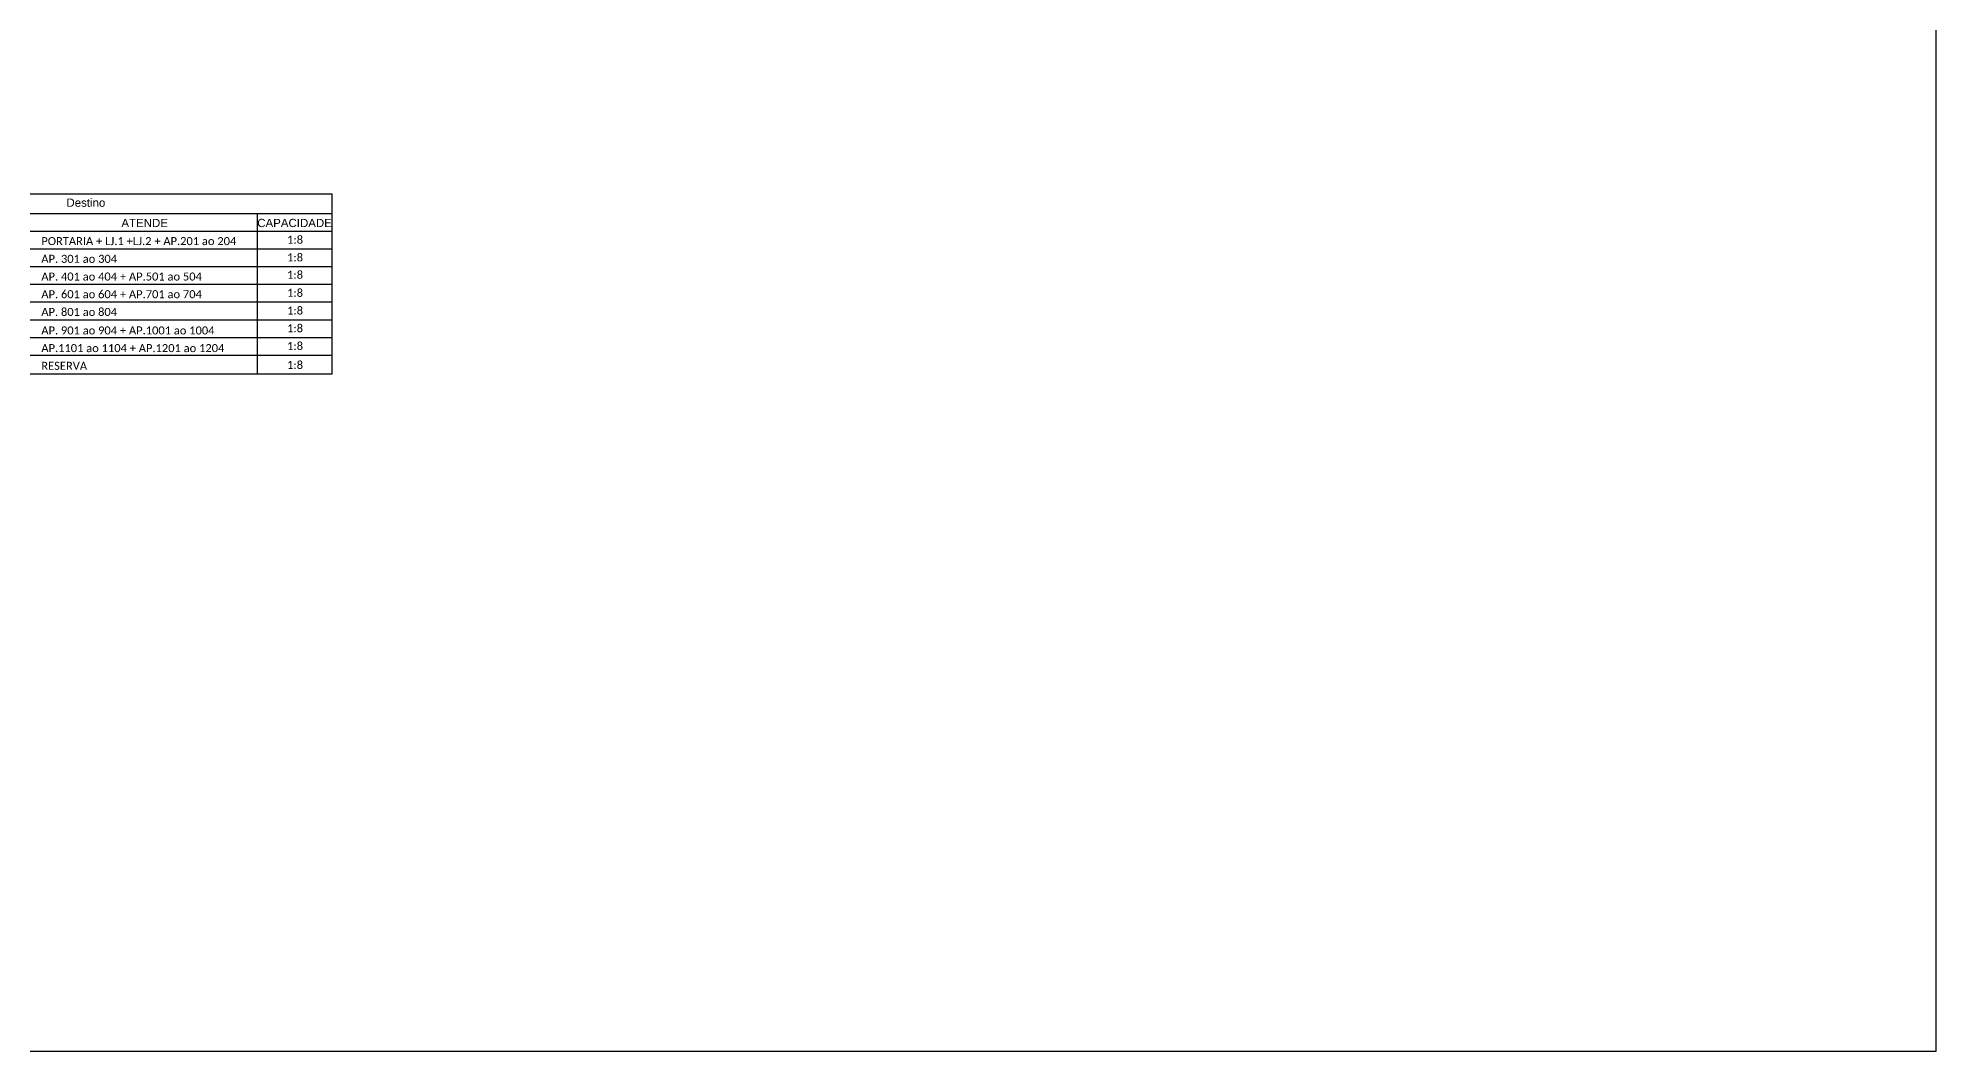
# Model space of a CAD drawing. Header units: metres. Extents: x -1286 to 449, y -500 to 94.
# Drawn here: x 23.4 to 448.5, y -499.8 to -272.8 of the extents above; entities that cross this region are included whole.
import ezdxf
from ezdxf.enums import TextEntityAlignment as Align

# ---------------------------------------------------------------- set-up
doc = ezdxf.new("R2010")
doc.units = ezdxf.units.M
doc.styles.add('ARIAL', font='arial.ttf')
doc.styles.add('WMF-Calibri0', font='calibri.ttf')

msp = doc.modelspace()

# ---------------------------------------------------------------- linework, layer by layer
for p, q in [((-62.86, -307.68), (89.25, -307.68)), ((89.25, -307.68), (89.25, -348.09)), ((-13.89, -312.09), (89.25, -312.09)), ((72.46, -312.09), (72.46, -348.09)), ((-13.89, -316.06), (89.25, -316.06)), ((-13.89, -320.03), (89.25, -320.03)), ((-13.89, -323.99), (89.25, -323.99)), ((-13.89, -327.96), (89.25, -327.96)), ((-13.89, -331.93), (89.25, -331.93)), ((-13.89, -335.9), (89.25, -335.9)), ((-13.89, -339.87), (89.25, -339.87)), ((-13.89, -343.84), (89.25, -343.84)), ((89.25, -348.09), (-62.86, -348.09))]:
    msp.add_line(p, q)
msp.add_lwpolyline([(-392.46, -499.81), (448.54, -499.81), (448.54, 94.19), (-392.46, 94.19)], close=True)

# ---------------------------------------------------------------- texts
at = {"style": 'ARIAL'}
for s, p in [('Destino', (34.12, -309.68)), ('ATENDE', (47.29, -314.23)), ('CAPACIDADE', (80.86, -314.23))]:
    msp.add_text(s, height=1.84, dxfattribs=at).set_placement(p, align=Align.MIDDLE_CENTER)
at = {"color": 7, "style": 'WMF-Calibri0'}
for s, height, p in [('PORTARIA + LJ.1 +LJ.2 + AP.201 ao 204', 1.7927, (24.14, -319.19)), ('AP. 301 ao 304', 1.7927, (24.14, -323.16)), ('AP. 401 ao 404 + AP.501 ao 504', 1.7927, (24.14, -327.13)), ('AP. 601 ao 604 + AP.701 ao 704', 1.7927, (24.14, -331.09)), ('AP. 801 ao 804', 1.7927, (24.14, -335.06)), ('AP. 901 ao 904 + AP.1001 ao 1004', 1.7927, (24.14, -339.21)), ('AP.1101 ao 1104 + AP.1201 ao 1204', 1.7927, (24.14, -343.17)), ('RESERVA', 1.793, (24.14, -347.14))]:
    msp.add_text(s, height=height, dxfattribs=at).set_placement(p)
at = {"color": 7, "lineweight": 0, "style": 'WMF-Calibri0', "flags": 8}
for p in [(79.18, -318.87), (79.18, -322.84), (79.18, -326.73), (79.18, -330.78), (79.18, -334.75), (79.18, -338.72), (79.18, -342.69), (79.18, -346.94)]:
    msp.add_attdef('1:8', p, '1:8', height=1.793, dxfattribs=at)

doc.saveas('drawing.dxf')
